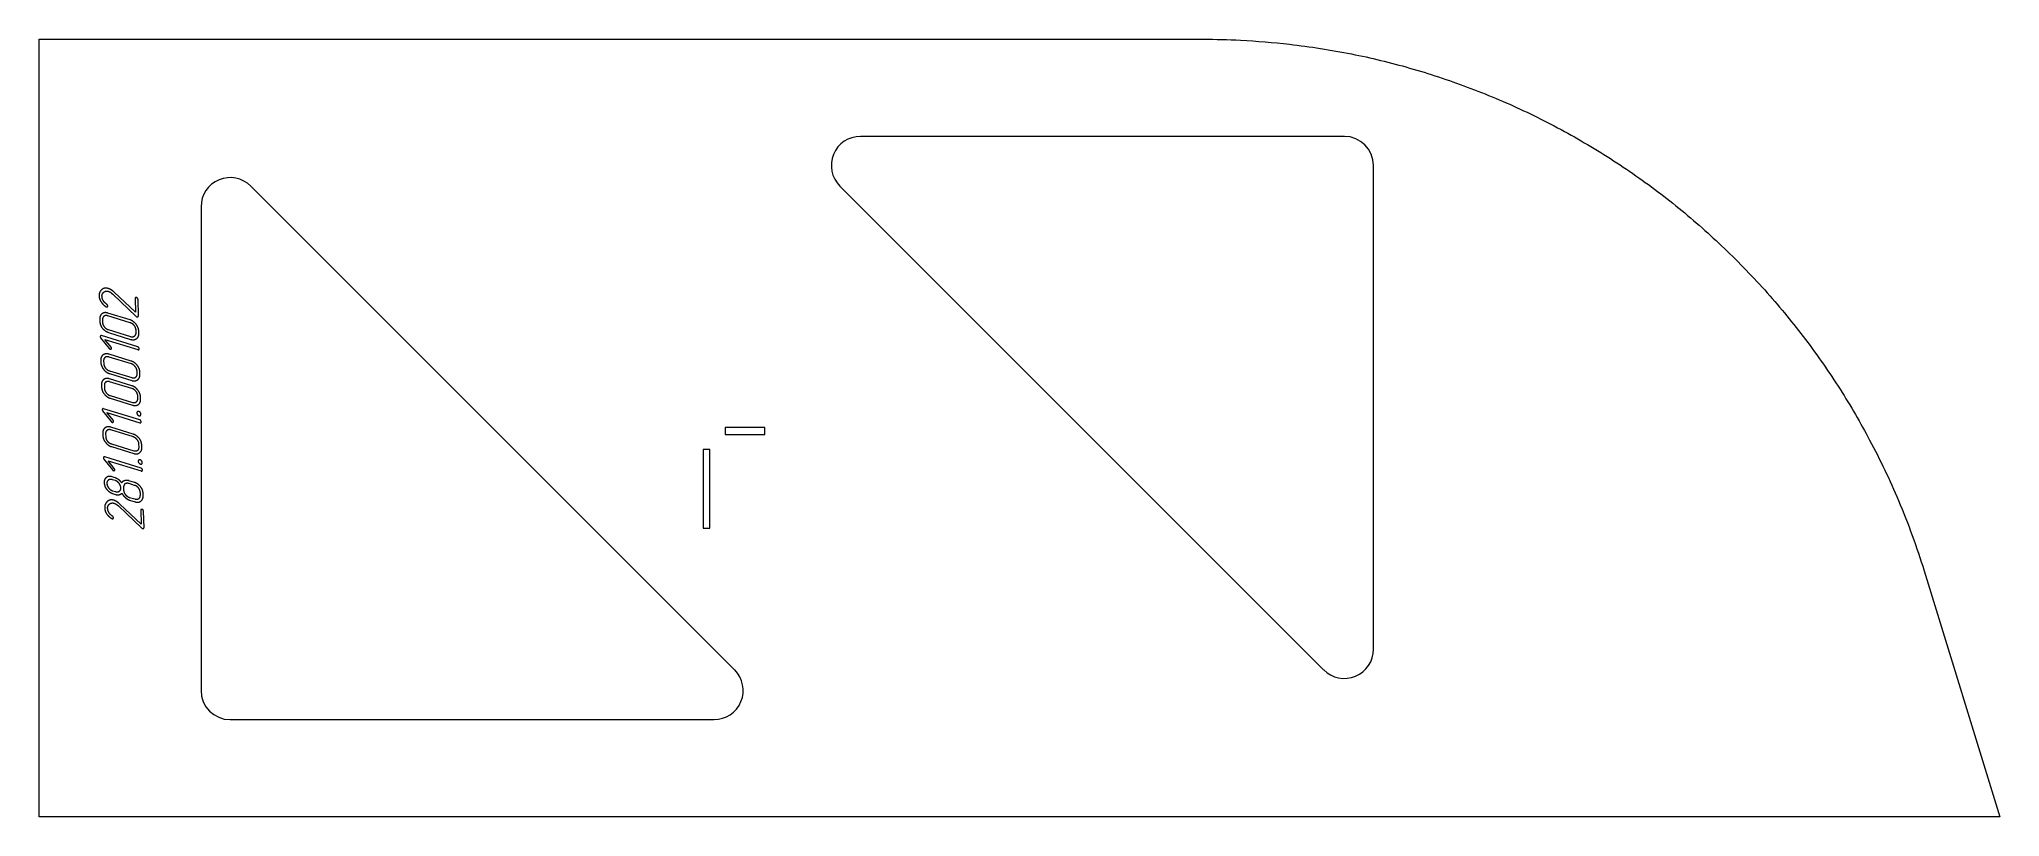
# Model space of a CAD drawing. Header units: millimetres. Extents: x 0 to 1008, y 0 to 400.
import ezdxf

# ---------------------------------------------------------------- set-up
doc = ezdxf.new("R2010")
doc.units = ezdxf.units.MM
doc.linetypes.add('K5LT_BASIC', pattern=[0])
doc.layers.add('Engraving', color=7, linetype='Continuous')

msp = doc.modelspace()

# ---------------------------------------------------------------- linework, layer by layer
at = {"color": 143, "linetype": 'K5LT_BASIC', "lineweight": 15, "true_color": 0x33acca}
for p, q in [((0, 400), (598.5, 400)), ((0, 0), (0, 400)), ((671.1, 350), (422.3, 350)), ((686.1, 86.2), (686.1, 335)), ((357.6, 75.6), (108.8, 324.4)), ((411.7, 324.4), (660.4, 75.6)), ((83.2, 313.8), (83.2, 65)), ((373.2, 200.2), (352.7, 200.2)), ((352.7, 200.2), (352.7, 196.7)), ((352.7, 196.7), (373.2, 196.7)), ((373.2, 196.7), (373.2, 200.2)), ((344.9, 188.9), (341.4, 188.9)), ((341.4, 188.9), (341.4, 148.4)), ((344.9, 148.4), (344.9, 188.9)), ((341.4, 148.4), (344.9, 148.4)), ((969.2, 126.6), (1008.1, 0)), ((98.2, 50), (347, 50)), ((1008.1, 0), (0, 0))]:
    msp.add_line(p, q, dxfattribs=at)
for centre, start, end in [((422.3, 335), 90, 225), ((671.1, 335), 0, 90), ((98.2, 313.8), 45, 180), ((671.1, 86.2), 225, 0), ((347, 65), 270, 45), ((98.2, 65), 180, 270)]:
    msp.add_arc(centre, 15, start, end, dxfattribs=at)
msp.add_open_spline([(598.5, 400), (604.8, 400), (619.6, 399.6), (645, 397.5), (674.1, 393), (704.7, 385.6), (734.4, 375.8), (763.3, 363.7), (791.3, 349.1), (818, 332.4), (843.3, 313.5), (867, 292.5), (888.8, 269.9), (908.7, 245.6), (926.3, 220.2), (942.4, 192.5), (957.3, 161.3), (965.5, 138.6), (969.2, 126.6)], degree=3, knots=[0.003094, 0.003094, 0.003094, 0.003094, 0.669098, 1.52413, 2.595561, 3.598413, 4.601538, 5.601934, 6.590337, 7.578557, 8.570355, 9.551401, 10.555295, 11.543135, 12.547286, 13.534228, 14.682422, 16, 16, 16, 16], dxfattribs=at)
at = {"layer": 'Engraving', "color": 143, "linetype": 'K5LT_BASIC', "lineweight": 15, "true_color": 0x33acca}
for p, q in [((34.3, 262.4), (34.6, 262.3)), ((36.7, 269.8), (37.2, 269.4)), ((37.2, 269.4), (37.8, 268.9)), ((37.8, 268.9), (49.9, 257.4)), ((49.5, 259.5), (38.5, 269.9)), ((49.3, 266.6), (49.5, 259.5)), ((51, 257.7), (50.8, 266.2)), ((31.1, 256.2), (31.2, 254.8)), ((32.6, 255.7), (32.6, 254.3)), ((46.8, 255.6), (35.3, 259.1)), ((46.8, 254.1), (35.3, 257.7)), ((31.6, 246.4), (36, 240.9)), ((50.7, 241.7), (32.1, 247.5)), ((37, 241.5), (33.8, 245.5)), ((33.8, 245.5), (50.7, 240.3)), ((35.5, 250.6), (47, 247)), ((35.6, 249.2), (47, 245.6)), ((49.8, 249), (49.8, 250.4)), ((51.2, 248.5), (51.2, 250)), ((31.7, 235), (31.7, 233.6)), ((33.1, 234.6), (33.2, 233.2)), ((47.3, 234.4), (35.9, 238)), ((47.4, 233), (35.9, 236.5)), ((32, 222.3), (32.1, 220.9)), ((33.5, 221.9), (33.5, 220.5)), ((36.1, 229.4), (47.6, 225.9)), ((36.1, 228), (47.6, 224.4)), ((47.7, 221.7), (36.2, 225.3)), ((47.7, 220.3), (36.2, 223.8)), ((50.4, 227.8), (50.3, 229.2)), ((51.8, 227.4), (51.8, 228.8)), ((36.4, 216.7), (47.9, 213.2)), ((36.5, 215.3), (47.9, 211.8)), ((50.7, 215.1), (50.7, 216.5)), ((52.1, 214.7), (52.1, 216.1)), ((32.6, 208.9), (37, 203.3)), ((51.7, 204.2), (33.1, 209.9)), ((38, 204), (34.8, 208)), ((34.8, 208), (51.7, 202.7)), ((32.7, 197.5), (32.7, 196)), ((34.1, 197), (34.2, 195.6)), ((48.3, 196.8), (36.9, 200.4)), ((48.4, 195.4), (36.9, 199)), ((37.1, 191.9), (48.6, 188.3)), ((51.4, 190.3), (51.3, 191.7)), ((33.2, 184), (37.7, 178.4)), ((52.4, 179.3), (33.7, 185.1)), ((38.6, 179.1), (35.5, 183.1)), ((35.5, 183.1), (52.4, 177.9)), ((37.1, 190.4), (48.6, 186.9)), ((52.8, 189.8), (52.7, 191.2)), ((33.4, 171.9), (33.4, 171.4)), ((33.4, 171.4), (33.5, 171)), ((36.6, 175), (35.9, 175.1)), ((37.1, 175), (36.6, 175)), ((37.5, 174.8), (37.1, 175)), ((39, 174.4), (37.5, 174.8)), ((39, 173), (37.6, 173.4)), ((49, 172), (46.1, 172.9)), ((49, 170.5), (46.2, 171.4)), ((33.5, 171), (33.7, 170.1)), ((37.7, 167.7), (39.2, 167.3)), ((37.7, 166.3), (39.2, 165.8)), ((43.4, 169.5), (43.4, 168.1)), ((46.4, 164.3), (49.2, 163.5)), ((46.4, 162.9), (49.3, 162)), ((52, 165.4), (52, 166.8)), ((53.4, 165), (53.4, 166.4)), ((37.2, 153.5), (37.5, 153.3)), ((39.6, 160.8), (40.1, 160.4)), ((40.1, 160.4), (40.7, 160)), ((40.7, 160), (52.8, 148.5)), ((52.4, 150.5), (41.4, 160.9)), ((52.2, 157.7), (52.4, 150.5)), ((53.9, 148.7), (53.7, 157.2))]:
    msp.add_line(p, q, dxfattribs=at)
for points in [[(32.1, 271.1), (30.7, 270), (30.8, 267.9)], [(30.8, 267.9), (30.8, 266.5), (31.7, 265.1)], [(31.7, 265.1), (32.6, 263.6), (34.3, 262.4)], [(35.6, 271.7), (33.5, 272.4), (32.1, 271.1)], [(32.3, 267.6), (32.2, 268.3), (32.5, 268.9)], [(32.9, 265.6), (32.3, 266.6), (32.3, 267.6)], [(32.5, 268.9), (32.8, 269.5), (33.2, 269.9)], [(34.8, 263.6), (33.4, 264.6), (32.9, 265.6)], [(33.2, 269.9), (34.2, 270.7), (35.6, 270.3)], [(34.6, 262.3), (34.9, 262.2), (35.1, 262.4)], [(35.1, 263.3), (35, 263.5), (34.8, 263.6)], [(35.3, 262.8), (35.2, 263.1), (35.1, 263.3)], [(35.1, 262.4), (35.3, 262.5), (35.3, 262.8)], [(37, 271.1), (36.3, 271.5), (35.6, 271.7)], [(35.6, 270.3), (36.2, 270.1), (36.7, 269.8)], [(38.5, 269.9), (37.6, 270.7), (37, 271.1)], [(49.5, 267), (49.3, 266.9), (49.3, 266.6)], [(50, 267.1), (49.8, 267.2), (49.5, 267)], [(50.5, 266.8), (50.3, 267), (50, 267.1)], [(50.8, 266.2), (50.7, 266.5), (50.5, 266.8)], [(32.3, 258.8), (31.1, 257.9), (31.1, 256.2)], [(31.2, 254.8), (31.2, 253), (32.5, 251.3)], [(35.3, 259.1), (33.5, 259.7), (32.3, 258.8)], [(33.3, 257.5), (32.5, 256.9), (32.6, 255.7)], [(32.6, 254.3), (32.6, 253.1), (33.5, 252)], [(35.3, 257.7), (34.2, 258.1), (33.3, 257.5)], [(33.5, 252), (34.3, 251), (35.5, 250.6)], [(49.8, 253.4), (48.5, 255), (46.8, 255.6)], [(48.9, 252.7), (48, 253.8), (46.8, 254.1)], [(49.8, 250.4), (49.7, 251.6), (48.9, 252.7)], [(51.2, 250), (51.1, 251.7), (49.8, 253.4)], [(49.9, 257.4), (50, 257.3), (50.2, 257.2)], [(50.2, 257.2), (50.5, 257.1), (50.8, 257.3)], [(50.8, 257.3), (51, 257.4), (51, 257.7)], [(31.6, 247.4), (31.4, 247.3), (31.4, 247)], [(31.4, 247), (31.4, 246.7), (31.6, 246.4)], [(32.1, 247.5), (31.7, 247.6), (31.6, 247.4)], [(32.5, 251.3), (33.9, 249.7), (35.6, 249.2)], [(47, 247), (48.2, 246.7), (49, 247.3)], [(47, 245.6), (48.8, 245), (50.1, 246)], [(49, 247.3), (49.8, 247.9), (49.8, 249)], [(50.1, 246), (51.3, 246.9), (51.2, 248.5)], [(32.9, 237.6), (31.6, 236.8), (31.7, 235)], [(31.7, 233.6), (31.8, 231.8), (33.1, 230.2)], [(35.9, 238), (34.1, 238.5), (32.9, 237.6)], [(33.9, 236.3), (33.1, 235.8), (33.1, 234.6)], [(33.2, 233.2), (33.2, 232), (34, 230.9)], [(35.9, 236.5), (34.7, 236.9), (33.9, 236.3)], [(36, 240.9), (36.4, 240.5), (36.5, 240.5)], [(36.5, 240.5), (36.8, 240.4), (37, 240.6)], [(37.2, 241), (37.2, 241.3), (37, 241.5)], [(37, 240.6), (37.2, 240.7), (37.2, 241)], [(50.4, 232.2), (49.1, 233.9), (47.3, 234.4)], [(49.4, 231.5), (48.6, 232.6), (47.4, 233)], [(51.8, 228.8), (51.7, 230.6), (50.4, 232.2)], [(51.2, 241.3), (51, 241.6), (50.7, 241.7)], [(50.7, 240.3), (51.1, 240.2), (51.3, 240.3)], [(51.4, 240.8), (51.4, 241.1), (51.2, 241.3)], [(51.3, 240.3), (51.4, 240.7), (51.4, 240.8)], [(33.2, 225), (32, 224.1), (32, 222.3)], [(33.1, 230.2), (34.4, 228.5), (36.1, 228)], [(36.2, 225.3), (34.4, 225.8), (33.2, 225)], [(34.2, 223.6), (33.4, 223.1), (33.5, 221.9)], [(34, 230.9), (34.9, 229.8), (36.1, 229.4)], [(36.2, 223.8), (35.1, 224.2), (34.2, 223.6)], [(47.6, 225.9), (48.7, 225.5), (49.6, 226.1)], [(47.6, 224.4), (49.4, 223.9), (50.6, 224.8)], [(50.3, 229.2), (50.3, 230.4), (49.4, 231.5)], [(49.6, 226.1), (50.4, 226.7), (50.4, 227.8)], [(50.6, 224.8), (51.8, 225.7), (51.8, 227.4)], [(32.1, 220.9), (32.1, 219.1), (33.4, 217.5)], [(33.4, 217.5), (34.8, 215.8), (36.5, 215.3)], [(33.5, 220.5), (33.5, 219.3), (34.4, 218.2)], [(34.4, 218.2), (35.2, 217.1), (36.4, 216.7)], [(50.7, 219.5), (49.4, 221.2), (47.7, 221.7)], [(49.8, 218.8), (48.9, 219.9), (47.7, 220.3)], [(47.9, 213.2), (49.1, 212.8), (49.9, 213.4)], [(47.9, 211.8), (49.7, 211.2), (51, 212.1)], [(50.7, 216.5), (50.6, 217.7), (49.8, 218.8)], [(49.9, 213.4), (50.7, 214), (50.7, 215.1)], [(52.1, 216.1), (52, 217.9), (50.7, 219.5)], [(51, 212.1), (52.2, 213), (52.1, 214.7)], [(32.6, 209.9), (32.4, 209.7), (32.4, 209.4)], [(32.4, 209.4), (32.4, 209.2), (32.6, 208.9)], [(33.1, 209.9), (32.7, 210), (32.6, 209.9)], [(37, 203.3), (37.4, 203), (37.5, 202.9)], [(37.5, 202.9), (37.8, 202.8), (38, 203)], [(38.2, 203.4), (38.2, 203.7), (38, 204)], [(38, 203), (38.2, 203.1), (38.2, 203.4)], [(50.5, 208.4), (50.2, 208.1), (50.2, 207.7)], [(50.2, 207.7), (50.2, 207.2), (50.6, 206.8)], [(51.2, 208.5), (50.8, 208.6), (50.5, 208.4)], [(50.6, 206.8), (51, 206.4), (51.3, 206.3)], [(52, 208), (51.6, 208.4), (51.2, 208.5)], [(51.3, 206.3), (51.7, 206.2), (52, 206.4)], [(52.2, 203.8), (52, 204.1), (51.7, 204.2)], [(51.7, 202.7), (52.1, 202.6), (52.3, 202.8)], [(52.3, 207.1), (52.3, 207.6), (52, 208)], [(52, 206.4), (52.3, 206.6), (52.3, 207.1)], [(52.4, 203.2), (52.4, 203.5), (52.2, 203.8)], [(52.3, 202.8), (52.4, 203.1), (52.4, 203.2)], [(33.9, 200.1), (32.6, 199.2), (32.7, 197.5)], [(32.7, 196), (32.8, 194.3), (34.1, 192.6)], [(36.9, 200.4), (35.1, 201), (33.9, 200.1)], [(34.9, 198.8), (34.1, 198.2), (34.1, 197)], [(34.1, 192.6), (35.4, 191), (37.1, 190.4)], [(34.2, 195.6), (34.2, 194.4), (35, 193.3)], [(36.9, 199), (35.7, 199.4), (34.9, 198.8)], [(35, 193.3), (35.9, 192.2), (37.1, 191.9)], [(51.4, 194.7), (50.1, 196.3), (48.3, 196.8)], [(50.4, 193.9), (49.6, 195), (48.4, 195.4)], [(51.3, 191.7), (51.3, 192.8), (50.4, 193.9)], [(52.7, 191.2), (52.7, 193), (51.4, 194.7)], [(33.2, 185), (33, 184.9), (33, 184.6)], [(33, 184.6), (33, 184.3), (33.2, 184)], [(33.7, 185.1), (33.4, 185.2), (33.2, 185)], [(48.6, 188.3), (49.7, 188), (50.6, 188.5)], [(48.6, 186.9), (50.4, 186.3), (51.6, 187.3)], [(50.6, 188.5), (51.4, 189.1), (51.4, 190.3)], [(51.2, 183.5), (50.8, 183.3), (50.8, 182.9)], [(50.8, 182.9), (50.9, 182.4), (51.3, 182)], [(51.9, 183.6), (51.5, 183.7), (51.2, 183.5)], [(51.3, 182), (51.7, 181.6), (51.9, 181.5)], [(51.6, 187.3), (52.8, 188.2), (52.8, 189.8)], [(52.6, 183.1), (52.3, 183.5), (51.9, 183.6)], [(51.9, 181.5), (52.4, 181.3), (52.7, 181.5)], [(53, 182.2), (53, 182.7), (52.6, 183.1)], [(52.7, 181.5), (53, 181.7), (53, 182.2)], [(34.5, 174.5), (33.3, 173.6), (33.4, 171.9)], [(35.9, 175.1), (35.1, 175), (34.5, 174.5)], [(35.6, 173.2), (34.8, 172.6), (34.8, 171.5)], [(34.8, 171.5), (34.8, 170.3), (35.7, 169.2)], [(37.6, 173.4), (36.4, 173.8), (35.6, 173.2)], [(37.7, 178.4), (38, 178.1), (38.2, 178.1)], [(38.2, 178.1), (38.5, 178), (38.7, 178.1)], [(38.9, 178.6), (38.9, 178.8), (38.6, 179.1)], [(38.7, 178.1), (38.9, 178.3), (38.9, 178.6)], [(40.9, 173.4), (40, 174), (39, 174.4)], [(41.1, 171.5), (40.3, 172.6), (39, 173)], [(42.4, 171.8), (41.7, 172.8), (40.9, 173.4)], [(42, 169.2), (41.9, 170.4), (41.1, 171.5)], [(43.9, 172.9), (42.8, 172.6), (42.4, 171.8)], [(46.1, 172.9), (44.9, 173.2), (43.9, 172.9)], [(46.2, 171.4), (45, 171.8), (44.2, 171.3)], [(52.1, 169.8), (50.8, 171.4), (49, 172)], [(52.9, 178.9), (52.7, 179.2), (52.4, 179.3)], [(52.4, 177.9), (52.8, 177.8), (52.9, 177.9)], [(53.1, 178.4), (53.1, 178.7), (52.9, 178.9)], [(52.9, 177.9), (53.1, 178.2), (53.1, 178.4)], [(33.7, 170.1), (34, 169.3), (34.7, 168.5)], [(35, 162.2), (33.6, 161), (33.7, 159)], [(34.7, 168.5), (36.1, 166.8), (37.7, 166.3)], [(38.5, 162.8), (36.4, 163.4), (35, 162.2)], [(35.7, 169.2), (36.5, 168.1), (37.7, 167.7)], [(36.1, 160.9), (37.1, 161.7), (38.5, 161.3)], [(39.9, 162.1), (39.2, 162.5), (38.5, 162.8)], [(39.2, 167.3), (40.4, 166.9), (41.2, 167.5)], [(39.2, 165.8), (40.2, 165.5), (41.1, 165.7)], [(41.4, 160.9), (40.5, 161.7), (39.9, 162.1)], [(41.1, 165.7), (41.9, 165.9), (42.5, 166.4)], [(41.2, 167.5), (42, 168), (42, 169.2)], [(42.5, 166.4), (43.3, 165.1), (44.3, 164.2)], [(44.2, 171.3), (43.3, 170.7), (43.4, 169.5)], [(43.4, 168.1), (43.4, 166.9), (44.3, 165.8)], [(44.3, 165.8), (45.2, 164.7), (46.4, 164.3)], [(44.3, 164.2), (45.3, 163.3), (46.4, 162.9)], [(51.1, 169.1), (50.2, 170.2), (49, 170.5)], [(49.2, 163.5), (50.4, 163.1), (51.2, 163.7)], [(49.3, 162), (51.1, 161.5), (52.3, 162.4)], [(52, 166.8), (51.9, 168), (51.1, 169.1)], [(51.2, 163.7), (52, 164.3), (52, 165.4)], [(53.4, 166.4), (53.4, 168.2), (52.1, 169.8)], [(52.3, 162.4), (53.5, 163.3), (53.4, 165)], [(33.7, 159), (33.7, 157.5), (34.5, 156.1)], [(34.5, 156.1), (35.5, 154.6), (37.2, 153.5)], [(35.2, 158.6), (35.1, 159.3), (35.4, 159.9)], [(35.8, 156.6), (35.2, 157.6), (35.2, 158.6)], [(35.4, 159.9), (35.7, 160.5), (36.1, 160.9)], [(37.7, 154.6), (36.3, 155.6), (35.8, 156.6)], [(37.5, 153.3), (37.8, 153.2), (38, 153.4)], [(38, 154.3), (37.9, 154.5), (37.7, 154.6)], [(38.2, 153.9), (38.1, 154.1), (38, 154.3)], [(38, 153.4), (38.2, 153.6), (38.2, 153.9)], [(38.5, 161.3), (39.1, 161.1), (39.6, 160.8)], [(52.4, 158.1), (52.2, 157.9), (52.2, 157.7)], [(52.9, 158.1), (52.7, 158.2), (52.4, 158.1)], [(53.4, 157.8), (53.2, 158.1), (52.9, 158.1)], [(53.7, 157.2), (53.6, 157.5), (53.4, 157.8)], [(52.8, 148.5), (52.9, 148.3), (53.1, 148.3)], [(53.1, 148.3), (53.4, 148.2), (53.7, 148.3)], [(53.7, 148.3), (53.9, 148.5), (53.9, 148.7)]]:
    msp.add_open_spline(points, degree=2, dxfattribs=at)

doc.saveas('drawing.dxf')
